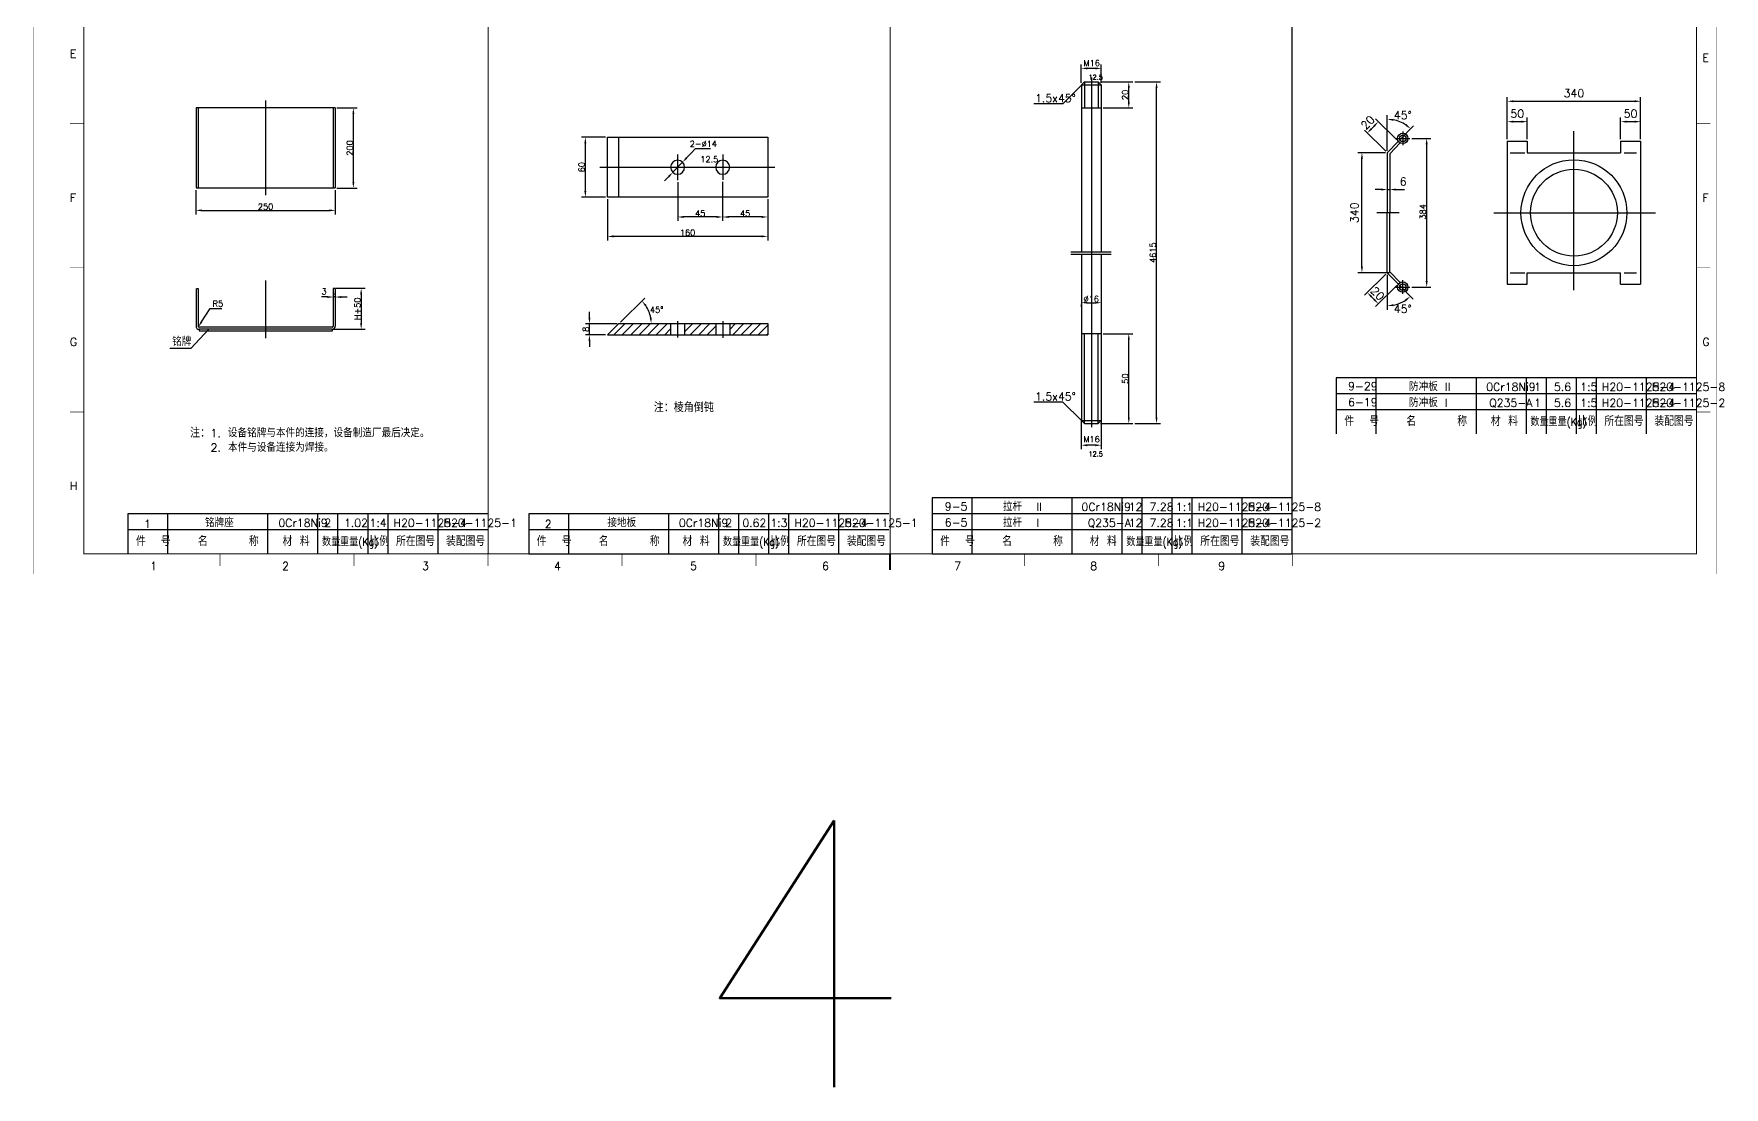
# Model space of a CAD drawing. Extents: x 49444 to 186345, y 41039 to 59803.
# Drawn here: x 108116 to 120790, y 44190 to 52087 of the extents above; entities that cross this region are included whole.
import ezdxf
from ezdxf.enums import TextEntityAlignment as Align

# ---------------------------------------------------------------- set-up
doc = ezdxf.new("R2010")
doc.units = 0
doc.header["$LTSCALE"] = 60
doc.header["$MEASUREMENT"] = 0
doc.header["$PDMODE"] = 3
doc.header["$PDSIZE"] = 0.001
doc.layers.get('0').update_dxf_attribs({"linetype": 'CONTINUOUS'})
doc.layers.get('DEFPOINTS').update_dxf_attribs({"linetype": 'CONTINUOUS'})
doc.styles.get("Standard").update_dxf_attribs({"font": 'txt.shx', "bigfont": 'hztxt.shx'})
doc.dimstyles.get("Standard").update_dxf_attribs({"dimtxt": 0.18, "dimasz": 0.18, "dimexe": 0.18, "dimexo": 0.0625, "dimgap": 0.09, "dimtad": 0, "dimtih": 1, "dimtoh": 1, "dimdec": 4, "dimzin": 0, "dimdsep": 46, "dimtxsty": 'Standard', "dimcen": 0.09, "dimadec": 0, "dimazin": 0, "dimtfac": 1, "dimtdec": 4, "dimtofl": 0, "dimtmove": 0, "dimatfit": 3, "dimfxl": 0, "dimtolj": 1, "dimtzin": 0, "dimarcsym": 0})
doc.dimstyles.new('STANDARD$0', dxfattribs={"dimtxt": 3, "dimasz": 3, "dimexe": 2, "dimexo": 1, "dimgap": 0.5, "dimtad": 1, "dimdec": 0, "dimzin": 0, "dimdsep": 46, "dimtxsty": 'Standard', "dimcen": 1, "dimclrd": 256, "dimclre": 256, "dimclrt": 256, "dimadec": 0, "dimazin": 0, "dimtfac": 1.5, "dimtdec": 3, "dimtix": 1, "dimtmove": 0, "dimatfit": 2, "dimfxl": 0, "dimtolj": 1, "dimarcsym": 0})

# ---------------------------------------------------------------- blocks, each defined once
blk = doc.blocks.new('*D141')
at = {"lineweight": -2}
for p, q in [((118448, 51303), (118590, 51303)), ((118560, 50233), (118560, 51258)), ((118448, 50188), (118590, 50188))]:
    blk.add_line(p, q, dxfattribs=at)
for points in [[(118552, 51258), (118567, 51258), (118560, 51303)], [(118552, 50233), (118567, 50233), (118560, 50188)]]:
    blk.add_solid(points)
at = {"layer": 'DEFPOINTS', "color": 0}
for p in [(118433, 51303), (118560, 51303), (118433, 50188)]:
    blk.add_point(p, dxfattribs=at)
at = {"insert": (118531, 50752), "char_height": 45, "attachment_point": 5, "rotation": 90}
blk.add_mtext('\\A1;384', dxfattribs=at)
blk = doc.blocks.new('*D146')
at = {"lineweight": -2}
for p, q in [((115970, 51719), (115970, 51858)), ((116120, 51719), (116120, 51858)), ((116075, 51828), (116015, 51828))]:
    blk.add_line(p, q, dxfattribs=at)
for points in [[(116015, 51835), (116015, 51820), (115970, 51828)], [(116075, 51835), (116075, 51820), (116120, 51828)]]:
    blk.add_solid(points)
at = {"layer": 'DEFPOINTS', "color": 0}
for p in [(115970, 51828), (115970, 51704), (116120, 51704)]:
    blk.add_point(p, dxfattribs=at)
at = {"insert": (116048, 51868), "char_height": 45, "attachment_point": 5}
blk.add_mtext('\\A1;M16', dxfattribs=at)
blk = doc.blocks.new('*D145')
at = {"lineweight": -2}
for p, q in [((116113, 51726), (116356, 51726)), ((116326, 51576), (116326, 51681)), ((116135, 51531), (116356, 51531))]:
    blk.add_line(p, q, dxfattribs=at)
for points in [[(116319, 51681), (116334, 51681), (116326, 51726)], [(116319, 51576), (116334, 51576), (116326, 51531)]]:
    blk.add_solid(points)
at = {"layer": 'DEFPOINTS', "color": 0}
for p in [(116098, 51726), (116326, 51726), (116120, 51531)]:
    blk.add_point(p, dxfattribs=at)
at = {"insert": (116299, 51629), "char_height": 45, "attachment_point": 5, "rotation": 90}
blk.add_mtext('\\A1;20', dxfattribs=at)
blk = doc.blocks.new('*D144')
at = {"lineweight": -2}
for p, q in [((116120, 49545), (116120, 48973)), ((115970, 49201), (115970, 48973)), ((116075, 49003), (116015, 49003))]:
    blk.add_line(p, q, dxfattribs=at)
for points in [[(116015, 49010), (116015, 48995), (115970, 49003)], [(116075, 49010), (116075, 48995), (116120, 49003)]]:
    blk.add_solid(points)
at = {"layer": 'DEFPOINTS', "color": 0}
for p in [(116120, 49560), (115970, 49216), (115970, 49003)]:
    blk.add_point(p, dxfattribs=at)
at = {"insert": (116047, 49048), "char_height": 45, "attachment_point": 5}
blk.add_mtext('\\A1;M16', dxfattribs=at)
blk = doc.blocks.new('*D142')
at = {"lineweight": -2}
for p, q in [((116015, 50071), (116075, 50071)), ((115970, 50059), (115970, 50041)), ((116120, 50059), (116120, 50041))]:
    blk.add_line(p, q, dxfattribs=at)
for points in [[(116015, 50079), (116015, 50064), (115970, 50071)], [(116075, 50079), (116075, 50064), (116120, 50071)]]:
    blk.add_solid(points)
at = {"layer": 'DEFPOINTS', "color": 0}
for p in [(115970, 50074), (116120, 50074), (116120, 50071)]:
    blk.add_point(p, dxfattribs=at)
at = {"insert": (116045, 50099), "char_height": 45, "attachment_point": 5}
blk.add_mtext('\\A1;%%C16', dxfattribs=at)
blk = doc.blocks.new('*D143')
at = {"lineweight": -2}
for p, q in [((116135, 49839), (116356, 49839)), ((116326, 49210), (116326, 49794)), ((116113, 49165), (116356, 49165))]:
    blk.add_line(p, q, dxfattribs=at)
for points in [[(116319, 49794), (116334, 49794), (116326, 49839)], [(116319, 49210), (116334, 49210), (116326, 49165)]]:
    blk.add_solid(points)
at = {"layer": 'DEFPOINTS', "color": 0}
for p in [(116120, 49839), (116326, 49839), (116098, 49165)]:
    blk.add_point(p, dxfattribs=at)
at = {"insert": (116299, 49502), "char_height": 45, "attachment_point": 5, "rotation": 90}
blk.add_mtext('\\A1;50', dxfattribs=at)
blk = doc.blocks.new('*D140')
at = {"lineweight": -2}
for p, q in [((116371, 51726), (116564, 51726)), ((116534, 49210), (116534, 51681)), ((116371, 49165), (116564, 49165))]:
    blk.add_line(p, q, dxfattribs=at)
for points in [[(116527, 51681), (116542, 51681), (116534, 51726)], [(116527, 49210), (116542, 49210), (116534, 49165)]]:
    blk.add_solid(points)
at = {"layer": 'DEFPOINTS', "color": 0}
for p in [(116356, 51726), (116534, 51726), (116356, 49165)]:
    blk.add_point(p, dxfattribs=at)
at = {"insert": (116507, 50446), "char_height": 45, "attachment_point": 5, "rotation": 90}
blk.add_mtext('\\A1;4615', dxfattribs=at)
blk = doc.blocks.new('*D138')
at = {"lineweight": -2}
for p, q in [((112944, 50974), (112944, 50684)), ((113281, 50978), (113281, 50684)), ((113236, 50714), (112989, 50714))]:
    blk.add_line(p, q, dxfattribs=at)
for points in [[(112989, 50721), (112989, 50706), (112944, 50714)], [(113236, 50721), (113236, 50706), (113281, 50714)]]:
    blk.add_solid(points)
at = {"layer": 'DEFPOINTS', "color": 0}
for p in [(112944, 50989), (113281, 50993), (112944, 50714)]:
    blk.add_point(p, dxfattribs=at)
at = {"insert": (113113, 50741), "char_height": 45, "attachment_point": 5}
blk.add_mtext('\\A1;45', dxfattribs=at)
blk = doc.blocks.new('*D131')
at = {"lineweight": -2}
for p, q in [((112403, 51312), (112222, 51312)), ((112252, 50908), (112252, 51267)), ((112403, 50863), (112222, 50863))]:
    blk.add_line(p, q, dxfattribs=at)
for points in [[(112244, 51267), (112259, 51267), (112252, 51312)], [(112244, 50908), (112259, 50908), (112252, 50863)]]:
    blk.add_solid(points)
at = {"layer": 'DEFPOINTS', "color": 0}
for p in [(112252, 51312), (112418, 51312), (112418, 50863)]:
    blk.add_point(p, dxfattribs=at)
at = {"insert": (112224, 51087), "char_height": 45, "attachment_point": 5, "rotation": 90}
blk.add_mtext('\\A1;60', dxfattribs=at)
blk = doc.blocks.new('*D136')
at = {"lineweight": -2}
for p, q in [((112282, 49959), (112282, 50004)), ((112489, 49914), (112252, 49914)), ((112404, 49830), (112252, 49830)), ((112282, 49830), (112282, 49914)), ((112282, 49785), (112282, 49740))]:
    blk.add_line(p, q, dxfattribs=at)
for points in [[(112275, 49959), (112290, 49959), (112282, 49914)], [(112275, 49785), (112290, 49785), (112282, 49830)]]:
    blk.add_solid(points)
at = {"layer": 'DEFPOINTS', "color": 0}
for p in [(112282, 49914), (112419, 49830), (112504, 49914)]:
    blk.add_point(p, dxfattribs=at)
at = {"insert": (112255, 49872), "char_height": 45, "attachment_point": 5, "rotation": 90}
blk.add_mtext('\\A1;8', dxfattribs=at)
blk = doc.blocks.new('*D139')
at = {"lineweight": -2}
for p, q in [((113281, 50978), (113281, 50684)), ((113619, 50848), (113619, 50684)), ((113574, 50714), (113326, 50714))]:
    blk.add_line(p, q, dxfattribs=at)
for points in [[(113326, 50721), (113326, 50706), (113281, 50714)], [(113574, 50721), (113574, 50706), (113619, 50714)]]:
    blk.add_solid(points)
at = {"layer": 'DEFPOINTS', "color": 0}
for p in [(113281, 50993), (113619, 50863), (113281, 50714)]:
    blk.add_point(p, dxfattribs=at)
at = {"insert": (113450, 50741), "char_height": 45, "attachment_point": 5}
blk.add_mtext('\\A1;45', dxfattribs=at)
blk = doc.blocks.new('*D137')
at = {"lineweight": -2}
for p, q in [((112418, 50848), (112418, 50538)), ((113619, 50758), (113619, 50538)), ((113574, 50568), (112463, 50568))]:
    blk.add_line(p, q, dxfattribs=at)
for points in [[(112463, 50576), (112463, 50561), (112418, 50568)], [(113574, 50576), (113574, 50561), (113619, 50568)]]:
    blk.add_solid(points)
at = {"layer": 'DEFPOINTS', "color": 0}
for p in [(112418, 50863), (113619, 50773), (112418, 50568)]:
    blk.add_point(p, dxfattribs=at)
at = {"insert": (113018, 50596), "char_height": 45, "attachment_point": 5}
blk.add_mtext('\\A1;160', dxfattribs=at)
blk = doc.blocks.new('*X12')
at = {"color": 0}
for p, q in [((70.52, 155.37), (76.13, 160.98)), ((74.76, 155.37), (80.37, 160.98)), ((79.01, 155.37), (84.61, 160.98)), ((83.25, 155.37), (88.85, 160.98)), ((87.49, 155.37), (93.1, 160.98)), ((91.73, 155.37), (97.34, 160.98)), ((105.92, 156.83), (110.07, 160.98)), ((108.7, 155.37), (114.31, 160.98)), ((112.95, 155.37), (118.55, 160.98)), ((128.42, 158.12), (131.28, 160.98)), ((129.92, 155.37), (135.52, 160.98)), ((134.16, 155.37), (139.77, 160.98)), ((138.4, 155.37), (144.01, 160.98)), ((95.98, 155.37), (98.92, 158.32)), ((117.19, 155.37), (121.42, 159.61)), ((142.65, 155.37), (147.42, 160.15)), ((146.89, 155.37), (147.42, 155.91))]:
    blk.add_line(p, q, dxfattribs=at)
blk = doc.blocks.new('*D135')
at = {"color": 0, "lineweight": -2}
blk.add_line((112514, 49925), (112697, 50106), dxfattribs=at)
blk.add_arc((112504, 49914), 242, 10.6608, 34.0367, dxfattribs=at)
at = {"color": 0}
for points in [[(112699, 50045), (112710, 50054), (112676, 50084)], [(112749, 49960), (112734, 49958), (112746, 49914)]]:
    blk.add_solid(points, dxfattribs=at)
at = {"layer": 'DEFPOINTS', "color": 0}
for p in [(112714, 50034), (112419, 49830), (112504, 49914), (112504, 49914), (113619, 49914)]:
    blk.add_point(p, dxfattribs=at)
at = {"color": 0, "insert": (112786, 50019), "char_height": 45, "attachment_point": 5}
blk.add_mtext('\\A1;45°', dxfattribs=at)
blk = doc.blocks.new('*D134')
at = {"lineweight": -2}
for p, q in [((110318, 50114), (110273, 50114)), ((110363, 50129), (110363, 50144)), ((110376, 50114), (110363, 50114)), ((110376, 50129), (110376, 50144)), ((110421, 50114), (110466, 50114))]:
    blk.add_line(p, q, dxfattribs=at)
for points in [[(110318, 50121), (110318, 50106), (110363, 50114)], [(110421, 50121), (110421, 50106), (110376, 50114)]]:
    blk.add_solid(points)
at = {"layer": 'DEFPOINTS', "color": 0}
for p in [(110363, 50114), (110363, 50114), (110376, 50114)]:
    blk.add_point(p, dxfattribs=at)
at = {"insert": (110293, 50156), "char_height": 45, "attachment_point": 5}
blk.add_mtext('\\A1;3', dxfattribs=at)
blk = doc.blocks.new('*D132')
at = {"lineweight": -2}
for p, q in [((110382, 50179), (110601, 50179)), ((110571, 50134), (110571, 49917)), ((110365, 49872), (110601, 49872))]:
    blk.add_line(p, q, dxfattribs=at)
for points in [[(110563, 50134), (110578, 50134), (110571, 50179)], [(110563, 49917), (110578, 49917), (110571, 49872)]]:
    blk.add_solid(points)
at = {"layer": 'DEFPOINTS', "color": 0}
for p in [(110367, 50179), (110350, 49872), (110571, 49872)]:
    blk.add_point(p, dxfattribs=at)
at = {"insert": (110543, 50025), "char_height": 45, "attachment_point": 5, "rotation": 90}
blk.add_mtext('\\A1;H+50', dxfattribs=at)
blk = doc.blocks.new('*D133')
at = {"lineweight": -2}
for p, q in [((109331, 50916), (109331, 50733)), ((110377, 50916), (110377, 50733)), ((109376, 50763), (110332, 50763))]:
    blk.add_line(p, q, dxfattribs=at)
for points in [[(109376, 50771), (109376, 50756), (109331, 50763)], [(110332, 50771), (110332, 50756), (110377, 50763)]]:
    blk.add_solid(points)
at = {"layer": 'DEFPOINTS', "color": 0}
for p in [(109331, 50931), (110377, 50931), (110377, 50763)]:
    blk.add_point(p, dxfattribs=at)
at = {"insert": (109854, 50791), "char_height": 45, "attachment_point": 5}
blk.add_mtext('\\A1;250', dxfattribs=at)
blk = doc.blocks.new('*D130')
at = {"lineweight": -2}
for p, q in [((110388, 51531), (110542, 51531)), ((110512, 51486), (110512, 50976)), ((110388, 50931), (110542, 50931))]:
    blk.add_line(p, q, dxfattribs=at)
for points in [[(110505, 51486), (110520, 51486), (110512, 51531)], [(110505, 50976), (110520, 50976), (110512, 50931)]]:
    blk.add_solid(points)
at = {"layer": 'DEFPOINTS', "color": 0}
for p in [(110373, 51531), (110373, 50931), (110512, 50931)]:
    blk.add_point(p, dxfattribs=at)
at = {"insert": (110485, 51231), "char_height": 45, "attachment_point": 5, "rotation": 90}
blk.add_mtext('\\A1;200', dxfattribs=at)

msp = doc.modelspace()

# ---------------------------------------------------------------- linework, layer by layer
for p, q in [((117552.114367, 48187.459655), (117552.114367, 52492.459655)), ((115992.970987, 51726.023602), (115992.970987, 51531.218602)), ((116097.865987, 51726.023602), (116097.865987, 51531.218602)), ((109854.530833, 51586.546176), (109854.530833, 50876.174989)), ((115970.493487, 51701.573779), (115832.13917, 51562.720926)), ((109347.957064, 51532.067973), (109347.957064, 50931.741886)), ((110360.709469, 51532.067973), (110360.709469, 50931.741886)), ((115832.13917, 51562.720926), (115614.078676, 51562.720926)), ((118380.476415, 51353.944602), (118380.476415, 51251.984768)), ((119663.719022, 50165.364137), (119663.719022, 51357.084438)), ((112503.746606, 50863.100173), (112503.746606, 51311.888768)), ((113078.572464, 51227.835737), (113190.178197, 51227.835737)), ((118328.202052, 51302.826624), (118432.750778, 51302.826624)), ((112359.82805, 51086.888768), (113671.608764, 51086.888768)), ((112943.77572, 51182.787869), (112943.77572, 50989.13651)), ((113198.324247, 51086.888768), (113380.930088, 51086.888768)), ((113281.27572, 51182.787869), (113281.27572, 50992.860566)), ((118354.202975, 50745.546624), (118185.085507, 50745.546624)), ((119062.11222, 50745.546624), (120275.521507, 50745.546624)), ((115891.412732, 50453.213203), (116193.924906, 50453.213203)), ((115891.412732, 50435.231203), (116193.924906, 50435.231203)), ((109854.530833, 50238.874939), (109854.530833, 49805.431716)), ((118380.476415, 50137.148645), (118380.476415, 50239.10848)), ((118328.202052, 50188.266624), (118432.750778, 50188.266624)), ((109374.094393, 49927.841802), (109438.267074, 50028.968942)), ((109438.267074, 50028.968942), (109525.676787, 50028.968942)), ((109428.427416, 49873.87183), (109292.90862, 49727.374932)), ((109356.22002, 49872.061215), (109356.22002, 49859.199024)), ((109356.22002, 49859.199024), (110356.469103, 49859.199024)), ((110356.469103, 49859.199024), (110356.469103, 49872.822351)), ((112943.775715, 49931.98572), (112943.775715, 49810.765275)), ((113281.275715, 49931.98572), (113281.275715, 49808.010265)), ((115992.970987, 49165.080173), (115992.970987, 49839.405173)), ((116097.865987, 49165.080173), (116097.865987, 49839.405173)), ((109292.90862, 49727.374932), (109136.044759, 49727.374932)), ((115832.13917, 49326.683789), (115614.078676, 49326.683789)), ((115970.493487, 49187.557673), (115832.13917, 49326.683789)), ((114852.114363, 48187.459655), (117552.114363, 48187.459655))]:
    msp.add_line(p, q)
at = {"color": 0, "linetype": 'ByBlock'}
for p, q in [((119164.079881, 51295.958408), (119164.079881, 51611.168656)), ((120163.358163, 51295.958408), (120163.358163, 51611.168656)), ((118264.552999, 51210.579397), (118264.552999, 51476.287814)), ((119164.079881, 51295.958408), (119164.079881, 51458.384108)), ((119209.079881, 51581.168656), (120118.358163, 51581.168656)), ((119314.079881, 51295.958408), (119314.079881, 51458.384108)), ((120013.358163, 51295.958408), (120013.358163, 51458.384108)), ((120163.358163, 51295.958408), (120163.358163, 51458.384108)), ((118253.82082, 51206.058916), (118092.451063, 51363.629656)), ((118145.35398, 51374.867156), (118165.845857, 51395.85309)), ((118337.189812, 51291.437927), (118175.820055, 51449.008667)), ((118358.40151, 51291.690588), (118460.665616, 51396.420272)), ((119209.079881, 51428.384108), (119269.079881, 51428.384108)), ((120058.358163, 51428.384108), (120118.358163, 51428.384108)), ((118250.307459, 51195.579397), (118044.425843, 51195.579397)), ((118074.425843, 50340.51385), (118074.425843, 51150.579397)), ((118282.552999, 51018.186597), (118282.552999, 50889.550471)), ((118219.552999, 50919.550471), (118174.552999, 50919.550471)), ((118264.552999, 50919.550471), (118282.552999, 50919.550471)), ((118264.552999, 50913.350918), (118264.552999, 50889.550471)), ((118327.552999, 50919.550471), (118372.552999, 50919.550471)), ((118372.552999, 50919.550471), (118394.052999, 50919.550471)), ((118281.22536, 50295.51385), (118044.425843, 50295.51385)), ((118253.82082, 50285.034331), (118092.451063, 50127.463592)), ((118337.189812, 50199.65532), (118175.820055, 50042.084581)), ((118264.552999, 50280.51385), (118264.552999, 50018.303121)), ((118358.40151, 50199.40266), (118458.22201, 50097.175496)), ((118145.35398, 50116.226092), (118165.845857, 50095.240158))]:
    msp.add_line(p, q, dxfattribs=at)
at = {"linetype": 'ByBlock'}
for p, q in [((113042.241682, 51189.803288), (113078.572464, 51227.835737)), ((112907.640055, 51048.897164), (112980.074624, 51124.724437)), ((113011.158153, 51157.263862), (113042.241682, 51189.803288)), ((112876.556526, 51016.357739), (112845.472997, 50983.818313))]:
    msp.add_line(p, q, dxfattribs=at)
at = {"const_width": 1.5}
msp.add_lwpolyline([(108117.114376, 48037.459655), (120732.114376, 48037.459655), (120732.114376, 56947.459655), (108117.114376, 56947.459655), (108117.114376, 48037.459655, 1.9635677679)], format="xyb", dxfattribs=at)
for points, const_width in [([(108492.114376, 48187.459655), (120582.114376, 48187.459655), (120582.114376, 56797.459655), (108492.114376, 56797.459655), (108492.114376, 48187.459655)], 7.5), ([(111522.114381, 48187.459655), (111522.114381, 56797.459648)], 7.5), ([(114537.114372, 52492.459648), (114537.114372, 48187.459648)], 7.5), ([(108492.114376, 51412.459655), (108387.114376, 51412.459655)], 4.5), ([(120582.114376, 51412.459655), (120687.114376, 51412.459655)], 4.5), ([(108492.114376, 50332.459655), (108387.114376, 50332.459655)], 4.5), ([(120582.114376, 50332.459655), (120687.114376, 50332.459655)], 4.5), ([(108492.114376, 49252.459655), (108387.114376, 49252.459655)], 4.5), ([(120582.114376, 49252.459655), (120687.114376, 49252.459655)], 4.5), ([(109512.114376, 48097.459655), (109512.114376, 48187.459655)], 4.5), ([(110517.114376, 48097.459655), (110517.114376, 48187.459655)], 4.5), ([(111522.114376, 48097.459655), (111522.114376, 48187.459655)], 4.5), ([(112527.114376, 48097.459655), (112527.114376, 48187.459655)], 4.5), ([(113532.114376, 48097.459655), (113532.114376, 48187.459655)], 4.5), ([(114537.114376, 48067.459655), (114537.114376, 48187.459655)], 15), ([(115542.114376, 48097.459655), (115542.114376, 48187.459655)], 4.5), ([(116547.114376, 48097.459655), (116547.114376, 48187.459655)], 4.5), ([(117552.114376, 48097.459655), (117552.114376, 48187.459655)], 4.5)]:
    msp.add_lwpolyline(points, dxfattribs=dict(const_width=const_width))
for points in [[(115970.493489, 51703.546115), (115992.970989, 51726.023615)], [(115992.970989, 51726.023615), (116097.865989, 51726.023615)], [(116045.418492, 51759.670015), (116045.418492, 49138.382372)], [(116120.343489, 51703.546115), (116097.865989, 51726.023615)], [(115970.493489, 51703.546115), (116120.343489, 51703.546115)], [(115970.493489, 51703.546109), (115970.493489, 50453.213204)], [(116120.343489, 51703.546109), (116120.343489, 50453.213204)], [(110376.492968, 51531.781013), (109332.492968, 51531.781013)], [(109332.492968, 51531.781013), (109332.492968, 50932.081013)], [(110376.492968, 51531.781013), (110376.492968, 50932.081013)], [(115970.493489, 51531.218615), (116120.343489, 51531.218615)], [(112417.921089, 50863.100169), (112417.921089, 51311.888769)], [(112417.921089, 51311.888769), (113618.775714, 51311.888769)], [(113618.775714, 51311.888769), (113618.775714, 50863.100169)], [(118347.921987, 51280.958403), (118264.552992, 51195.579393), (118264.552992, 50742.124353)], [(118361.125527, 51268.715733), (118282.552992, 51188.248833), (118282.552992, 50742.124353)], [(119164.079883, 51280.958403), (119314.079883, 51280.958403)], [(119164.079883, 51280.958403), (119164.079883, 50210.134848)], [(119314.079883, 51280.958403), (119314.079883, 51195.579393)], [(120013.358163, 51280.958403), (120013.358163, 51195.579393)], [(120013.358163, 51280.958403), (120163.358163, 51280.958403)], [(120163.358163, 51280.958403), (120163.358163, 50210.134848)], [(119186.457783, 51195.579393), (119296.092318, 51195.579393)], [(119314.079883, 51195.579393), (120013.358163, 51195.579393)], [(120041.676783, 51195.579393), (120133.039548, 51195.579393)], [(109332.492968, 50932.081013), (110376.492968, 50932.081013)], [(113618.775714, 50863.100169), (112417.921089, 50863.100169)], [(118347.921987, 50210.134848), (118264.552992, 50295.513858), (118264.552992, 50748.968898)], [(118361.125527, 50222.377503), (118282.552992, 50302.844418), (118282.552992, 50748.968898)], [(115970.493489, 50435.231204), (115970.493489, 49187.557679)], [(116120.343489, 50435.231204), (116120.343489, 49187.557679)], [(119164.079883, 50210.134848), (119314.079883, 50210.134848)], [(119186.457783, 50295.513858), (119296.092318, 50295.513858)], [(119314.079883, 50210.134848), (119314.079883, 50295.513858)], [(119314.079883, 50295.513858), (120013.358163, 50295.513858)], [(120013.358163, 50210.134848), (120013.358163, 50295.513858)], [(120013.358163, 50210.134848), (120163.358163, 50210.134848)], [(120041.676783, 50295.513858), (120133.039548, 50295.513858)], [(109332.492968, 50178.361214), (109332.492968, 49896.061214)], [(109338.492968, 50178.361214), (109347.492968, 50178.361214)], [(109347.492968, 50178.361214), (109347.492968, 49896.061214)], [(110376.492968, 50178.361214), (110361.492968, 50178.361214)], [(110361.492968, 50178.361214), (110361.492968, 49894.896179)], [(110376.492968, 50178.361214), (110376.492968, 49894.896179)], [(110352.568703, 49887.061214), (109356.492968, 49887.061214)], [(110352.568703, 49872.061214), (109356.492968, 49872.061214)], [(112418.775709, 49830.050338), (112503.746599, 49914.128713)], [(112418.775709, 49830.050338), (113618.775709, 49830.050338)], [(112503.746599, 49914.128713), (113618.775709, 49914.128713)], [(112891.275709, 49914.128713), (112891.275709, 49830.050338)], [(112996.275709, 49914.128713), (112996.275709, 49830.050338)], [(113228.775709, 49914.128713), (113228.775709, 49830.050338)], [(113333.775709, 49914.128713), (113333.775709, 49830.050338)], [(113618.775709, 49914.128713), (113618.775709, 49830.050338)], [(115970.493489, 49839.405179), (116120.343489, 49839.405179)], [(120582.114367, 49507.459656), (117882.114367, 49507.459656)], [(120582.114367, 49387.459662), (117882.114367, 49387.459662)], [(115970.493489, 49187.557679), (116120.343489, 49187.557679)], [(115970.493489, 49187.557679), (115992.970989, 49165.080179)], [(116120.343489, 49187.557679), (116097.865989, 49165.080179)], [(120582.114367, 49267.459662), (117882.114367, 49267.459662)], [(115992.970989, 49165.080179), (116097.865989, 49165.080179)], [(117552.114363, 48607.459655), (114852.114363, 48607.459655)], [(111522.114374, 48487.459655), (108822.114374, 48487.459655)], [(114527.745905, 48487.459648), (111827.745905, 48487.459648)], [(117552.114363, 48487.459655), (114852.114363, 48487.459655)], [(111522.114374, 48367.459655), (108822.114374, 48367.459655)], [(114527.745905, 48367.459648), (111827.745905, 48367.459648)], [(117552.114363, 48367.459655), (114852.114363, 48367.459655)], [(111827.745899, 48187.459648), (114527.745899, 48187.459648)]]:
    msp.add_lwpolyline(points)
for points in [[(112996.275714, 51086.888769, 1), (112891.275714, 51086.888769, 1)], [(113333.775714, 51086.888769, 1), (113228.775714, 51086.888769, 1)]]:
    msp.add_lwpolyline(points, format="xyb", close=True)
for points in [[(109332.492968, 49896.061229, 0.414214), (109356.492983, 49872.061214, 0.414214)], [(109347.492968, 49896.061214, 0.414214), (109356.492968, 49887.061214, 4.712389)], [(110352.568688, 49872.061214, 0.414214), (110376.568703, 49896.061229, 0.414214)], [(110352.568703, 49887.061214, 0.414214), (110361.568703, 49896.061214)]]:
    msp.add_lwpolyline(points, format="xyb")
at = {"color": 7}
for points in [[(117882.114367, 49507.459656), (117882.114367, 49087.459662)], [(118182.114369, 49087.459656), (118182.114369, 49507.459656)], [(118932.114369, 49087.459656), (118932.114369, 49507.459656)], [(119307.114369, 49087.459656), (119307.114369, 49507.459656)], [(119457.114369, 49087.459656), (119457.114369, 49507.459656)], [(119682.114369, 49087.459656), (119682.114369, 49507.459656)], [(119832.114369, 49087.459656), (119832.114369, 49507.459656)], [(120207.114369, 49087.459656), (120207.114369, 49507.459656)], [(114852.114363, 48607.459655), (114852.114363, 48187.459655)], [(115152.114363, 48187.459655), (115152.114363, 48607.459655)], [(115902.114363, 48187.459655), (115902.114363, 48607.459655)], [(116277.114363, 48187.459655), (116277.114363, 48607.459655)], [(116427.114363, 48187.459655), (116427.114363, 48607.459655)], [(116652.114363, 48187.459655), (116652.114363, 48607.459655)], [(116802.114363, 48187.459655), (116802.114363, 48607.459655)], [(117177.114363, 48187.459655), (117177.114363, 48607.459655)], [(108822.114374, 48487.459655), (108822.114374, 48187.459655)], [(109122.114374, 48187.459655), (109122.114374, 48487.459655)], [(109872.114374, 48187.459655), (109872.114374, 48487.459655)], [(110247.114374, 48187.459655), (110247.114374, 48487.459655)], [(110397.114374, 48187.459655), (110397.114374, 48487.459655)], [(110622.114374, 48187.459655), (110622.114374, 48487.459655)], [(110772.114374, 48187.459655), (110772.114374, 48487.459655)], [(111147.114374, 48187.459655), (111147.114374, 48487.459655)], [(111827.745905, 48487.459648), (111827.745905, 48187.459648)], [(112127.745905, 48187.459648), (112127.745905, 48487.459648)], [(112877.745905, 48187.459648), (112877.745905, 48487.459648)], [(113252.745905, 48187.459648), (113252.745905, 48487.459648)], [(113402.745905, 48187.459648), (113402.745905, 48487.459648)], [(113627.745905, 48187.459648), (113627.745905, 48487.459648)], [(113777.745905, 48187.459648), (113777.745905, 48487.459648)], [(114152.745905, 48187.459648), (114152.745905, 48487.459648)]]:
    msp.add_lwpolyline(points, dxfattribs=at)
for centre, radius in [((118380.476415, 51302.826624), 39.217463), ((118380.476415, 51302.826624), 24.217463), ((119663.719022, 50745.546624), 396.840937), ((119663.719022, 50745.546624), 325.541726), ((118380.476415, 50188.266624), 39.217463), ((118380.476415, 50188.266624), 24.217463)]:
    msp.add_circle(centre, radius)
at = {"color": 0, "linetype": 'ByBlock'}
for centre, radius, start, end in [((118264.552999, 51195.579397), 250.708417, 55.9803927623, 79.7020459643), ((118264.552999, 50295.51385), 247.210729, 280.444057709, 303.8735035644)]:
    msp.add_arc(centre, radius, start, end, dxfattribs=at)
for p in [(120163.358163, 51581.168656), (118197.284414, 51428.049628), (118393.847959, 51410.375868), (119314.079881, 51428.384108), (120163.358163, 51428.384108), (118347.921991, 51280.958408), (118347.921991, 51280.958408), (119164.079881, 51280.958408), (119164.079881, 51280.958408), (119314.079881, 51280.958408), (120013.358163, 51280.958408), (120163.358163, 51280.958408), (120163.358163, 51280.958408), (112980.074624, 51124.724437), (112981.921726, 51122.959979), (118074.425843, 51195.579397), (118264.552999, 51195.579397), (118264.552999, 51195.579397), (118264.552999, 51195.579397), (118265.307459, 51195.579397), (118282.552999, 51033.186597), (118264.552999, 50928.350918), (118282.552999, 50919.550471), (118264.552999, 50748.968898), (118264.552999, 50742.12435), (118264.552999, 50295.51385), (118264.552999, 50295.51385), (118264.552999, 50295.51385), (118296.22536, 50295.51385), (118347.921991, 50210.134839), (118347.921991, 50210.134839), (118197.284414, 50063.043619), (118420.277867, 50103.516689)]:
    msp.add_point(p, dxfattribs=at)
for points in [[(119209.079881, 51588.668656), (119209.079881, 51573.668656), (119164.079881, 51581.168656)], [(120118.358163, 51588.668656), (120118.358163, 51573.668656), (120163.358163, 51581.168656)], [(118139.98789, 51380.106915), (118150.72007, 51369.627396), (118113.915422, 51342.670617)], [(118160.479767, 51401.092849), (118171.211946, 51390.61333), (118197.284414, 51428.049628)], [(118308.698319, 51434.779523), (118310.044504, 51449.718994), (118264.552999, 51446.287814)], [(118409.555518, 51409.192788), (118400.081454, 51397.563425), (118439.706577, 51374.955913)], [(119209.079881, 51435.884108), (119209.079881, 51420.884108), (119164.079881, 51428.384108)], [(119269.079881, 51435.884108), (119269.079881, 51420.884108), (119314.079881, 51428.384108)], [(120058.358163, 51435.884108), (120058.358163, 51420.884108), (120013.358163, 51428.384108)], [(120118.358163, 51435.884108), (120118.358163, 51420.884108), (120163.358163, 51428.384108)], [(118066.925843, 51150.579397), (118081.925843, 51150.579397), (118074.425843, 51195.579397)], [(118219.552999, 50927.050471), (118219.552999, 50912.050471), (118264.552999, 50919.550471)], [(118327.552999, 50927.050471), (118327.552999, 50912.050471), (118282.552999, 50919.550471)], [(118066.925843, 50340.51385), (118081.925843, 50340.51385), (118074.425843, 50295.51385)], [(118150.72007, 50121.465851), (118139.98789, 50110.986332), (118113.915422, 50148.42263)], [(118171.211946, 50100.479917), (118160.479767, 50090.000398), (118197.284414, 50063.043619)], [(118397.609055, 50096.082884), (118407.068285, 50084.44145), (118437.262971, 50118.639856)], [(118310.048842, 50044.929946), (118308.68361, 50059.867688), (118264.552999, 50048.303121)]]:
    msp.add_solid(points, dxfattribs=at)
at = {"linetype": 'ByBlock'}
for points in [[(113005.734915, 51162.44445), (113016.581391, 51152.083274), (112980.074624, 51124.724437)], [(112871.133288, 51021.538327), (112881.979763, 51011.177151), (112907.640055, 51048.897164)]]:
    msp.add_solid(points, dxfattribs=at)
msp.add_solid([(109380.426981, 49923.823304), (109367.761804, 49931.860299), (109349.983406, 49889.846271)])

# ---------------------------------------------------------------- block references
at = {"xscale": 15, "yscale": 15, "zscale": 15}
msp.add_blockref('*X12', (111407.445866, 47499.450952), dxfattribs=at)

# ---------------------------------------------------------------- texts
for s, height, p in [('E', 60, (108387.114376, 51907.459655)), ('E', 60, (120627.114376, 51877.459655)), ('1.5x45%%d', 59.94, (115623.358079, 51574.311314)), ('F', 60, (108387.114376, 50827.459655)), ('F', 60, (120627.114376, 50827.459655)), ('R5', 45, (109457.038986, 50041.477458)), ('铭牌', 60, (109153.653206, 49748.009418)), ('G', 60, (108387.114376, 49747.459655)), ('G', 60, (120627.114376, 49747.459655)), ('9-29', 60, (117970.520377, 49415.732813)), ('防冲板 II', 60, (118426.985566, 49410.165547)), ('0Cr18Ni9', 60, (119006.275433, 49410.165547)), ('1', 60, (119365.753629, 49410.165547)), ('5.6', 60, (119514.044789, 49410.165547)), ('1:5', 60, (119710.183917, 49410.165547)), ('H20-1125-4', 60, (119872.858048, 49410.165547)), ('H20-1125-8', 60, (120247.858048, 49410.165547)), ('注：棱角倒钝', 75, (112764.711887, 49250.41976)), ('1.5x45%%d', 59.94, (115623.358079, 49338.274176)), ('6-19', 60, (117970.520377, 49295.73282)), ('防冲板 I', 60, (118426.985566, 49290.165554)), ('Q235-A', 60, (119028.427726, 49290.165554)), ('1', 60, (119365.753629, 49290.165554)), ('5.6', 60, (119514.044789, 49290.165554)), ('1:5', 60, (119710.183917, 49290.165554)), ('H20-1125-4', 60, (119872.858048, 49290.165554)), ('H20-1125-2', 60, (120247.858048, 49290.165554)), ('注：', 75, (109287.947869, 49059.465634)), ('1. 设备铭牌与本件的连接，设备制造厂最后决定。', 60, (109440.74194, 49063.611956)), ('2. 本件与设备连接为焊接。', 60, (109441.714344, 48954.554856)), ('H', 60, (108387.114376, 48667.459655)), ('9-5', 60, (114946.855919, 48513.931235)), ('拉杆  II', 60, (115381.959235, 48510.165548)), ('0Cr18Ni9', 60, (115971.517267, 48510.165548)), ('12', 60, (116325.35805, 48510.165548)), ('7.28', 60, (116482.000397, 48510.165548)), ('1:1', 60, (116678.503527, 48510.165548)), ('H20-1125-4', 60, (116842.85805, 48510.165548)), ('H20-1125-8', 60, (117217.85805, 48510.165548)), ('1', 60, (108942.114368, 48382.459662)), ('铭牌座', 60, (109399.466223, 48390.165553)), ('0Cr18Ni9', 60, (109949.672892, 48390.165553)), ('2', 60, (110295.358053, 48390.165553)), ('1.02', 60, (110441.950873, 48390.165553)), ('1:4', 60, (110632.858053, 48390.165553)), ('H20-1125-4', 60, (110812.858053, 48390.165553)), ('H20-1125-1', 60, (111187.858053, 48390.165553)), ('2', 60, (111947.745899, 48382.459655)), ('接地板', 60, (112416.947361, 48390.165547)), ('0Cr18Ni9', 60, (112952.933043, 48390.165547)), ('2', 60, (113300.989584, 48390.165547)), ('0.62', 60, (113428.489584, 48390.165547)), ('1:3', 60, (113638.489584, 48390.165547)), ('H20-1125-4', 60, (113818.489584, 48390.165547)), ('H20-1125-1', 60, (114193.489584, 48390.165547)), ('6-5', 60, (114946.855919, 48393.931235)), ('拉杆  I', 60, (115381.959235, 48390.165548)), ('Q235-A', 60, (116017.85805, 48390.165548)), ('12', 60, (116325.35805, 48390.165548)), ('7.28', 60, (116482.000397, 48390.165548)), ('1:1', 60, (116678.503527, 48390.165548)), ('H20-1125-4', 60, (116842.85805, 48390.165548)), ('H20-1125-2', 60, (117217.85805, 48390.165548)), ('1', 60, (108987.114376, 48067.459655)), ('2', 60, (109977.114376, 48067.459655)), ('3', 60, (111027.114376, 48067.459655)), ('4', 60, (112017.114376, 48067.459655)), ('5', 60, (113037.114376, 48067.459655)), ('6', 60, (114027.114376, 48067.459655)), ('7', 60, (115017.114376, 48067.459655)), ('8', 60, (116037.114376, 48067.459655)), ('9', 60, (116997.114376, 48067.459655)), ('4', 2000, (113002.626077, 44190.467601))]:
    msp.add_text(s, height=height).set_placement(p)
for height, p in [(35.964, (116024.151723, 51779.812375)), (45, (113113.295441, 51169.160555)), (35.964, (116024.151723, 48954.789918))]:
    msp.add_text('12.5', height=height).set_placement(p, align=Align.TOP_LEFT)
at = {"color": 0, "linetype": 'ByBlock'}
msp.add_text('340', height=60, dxfattribs=at).set_placement((119663.719022, 51641.168656), align=Align.MIDDLE)
for s, rotation, p in [('20', 45.6824387266, (118117.792202, 51422.274377)), ('340', 90, (118017.935042, 50745.546624)), ('20', 314.3175612734, (118191.784225, 50139.739681))]:
    msp.add_text(s, height=60, rotation=rotation, dxfattribs=at).set_placement(p, align=Align.MIDDLE_CENTER)
for s, p in [('45%%d', (118380.632883, 51476.378857)), ('50', (119239.079881, 51488.384108)), ('50', (120088.358163, 51488.384108)), ('6', (118384.052999, 50979.550471)), ('45%%d', (118380.633127, 50024.313102))]:
    msp.add_text(s, height=60, dxfattribs=at).set_placement(p, align=Align.MIDDLE_CENTER)
at = {"linetype": 'ByBlock'}
msp.add_text('2-%%C14', height=45, rotation=359.8428694974, dxfattribs=at).set_placement((113136.090996, 51261.785635), align=Align.MIDDLE_CENTER)
at = {"width": 0.85}
for s, height, p in [('件  号', 75, (117942.114364, 49147.459662)), ('名     称', 75, (118407.114364, 49147.459662)), ('材 料', 75, (119040.531748, 49147.459662)), ('数量', 60, (119337.114364, 49147.459662)), ('重量(Kg)', 60, (119472.114364, 49147.459662)), ('比例', 75, (119693.423615, 49147.459662)), ('所在图号', 75, (119892.114364, 49147.459662)), ('装配图号', 75, (120267.114364, 49147.459662)), ('件  号', 75, (108882.114368, 48247.459662)), ('名     称', 75, (109347.114368, 48247.459662)), ('材 料', 75, (109981.201593, 48247.459662)), ('数量', 60, (110277.114368, 48247.459662)), ('重量(Kg)', 60, (110412.114368, 48247.459662)), ('比例', 75, (110633.423619, 48247.459662)), ('所在图号', 75, (110832.114368, 48247.459662)), ('装配图号', 75, (111207.114368, 48247.459662)), ('件  号', 75, (111887.745899, 48247.459655)), ('名     称', 75, (112352.745899, 48247.459655)), ('材 料', 75, (112980.430014, 48247.459655)), ('数量', 60, (113282.745899, 48247.459655)), ('重量(Kg)', 60, (113417.745899, 48247.459655)), ('比例', 75, (113639.05515, 48247.459655)), ('所在图号', 75, (113837.745899, 48247.459655)), ('装配图号', 75, (114212.745899, 48247.459655)), ('件  号', 75, (114912.114365, 48247.459656)), ('名     称', 75, (115377.114365, 48247.459656)), ('材 料', 75, (116032.826049, 48247.459656)), ('数量', 60, (116307.114365, 48247.459656)), ('重量(Kg)', 60, (116442.114365, 48247.459656)), ('比例', 75, (116663.423616, 48247.459656)), ('所在图号', 75, (116862.114365, 48247.459656)), ('装配图号', 75, (117237.114365, 48247.459656))]:
    msp.add_text(s, height=height, dxfattribs=at).set_placement(p)

# ---------------------------------------------------------------- dimensions: what is measured, and where the dimension line sits
for base, p1, p2, text, override, picture, middle in [((115970.493487, 51827.822921), (116120.343487, 51703.546102), (115970.493487, 51703.546102), 'M16', {"dimscale": 15, "dimgap": 0.1, "dimcen": 3, "dimtdec": 5, "dimtmove": 2, "dimatfit": 3}, '*D146', (116047.943362, 51867.745208)), ((110363.29297, 50113.994198), (110376.492971, 50113.994198), (110363.29297, 50113.994198), '3', {"dimscale": 15, "dimgap": 0.1, "dimcen": 3, "dimtdec": 0, "dimtmove": 2, "dimatfit": 3}, '*D134', (110292.544327, 50156.147075)), ((115970.493483, 49002.95232), (116120.343483, 49559.945778), (115970.493483, 49216.36506), 'M16', {"dimscale": 15, "dimgap": 0.1, "dimcen": 3, "dimtdec": 5, "dimtmove": 2, "dimatfit": 3}, '*D144', (116046.772012, 49047.95232))]:
    dim = msp.add_linear_dim(base=base, p1=p1, p2=p2, text=text, dimstyle='STANDARD$0', override=override)
    dim.commit()
    dim.dimension.update_dxf_attribs({"geometry": picture, "text_midpoint": middle, "dimtype": 160})
for base, p1, p2, text, override, picture, middle in [((116326.056803, 51726.023602), (116120.343487, 51531.218602), (116097.865987, 51726.023602), '20', {"dimscale": 15, "dimgap": 0.1, "dimcen": 3, "dimtdec": 5, "dimtmove": 2, "dimatfit": 3}, '*D145', (116298.681803, 51628.621102)), ((116534.272168, 51726.023596), (116356.026803, 49165.080173), (116356.026803, 51726.023596), '4615', {"dimscale": 15, "dimgap": 0.1, "dimcen": 3, "dimtdec": 5, "dimtmove": 2, "dimatfit": 3}, '*D140', (116506.897168, 50445.551884)), ((110512.100284, 50931.311453), (110372.947448, 51531.207106), (110372.947448, 50931.311453), '200', {"dimscale": 15, "dimgap": 0.1, "dimcen": 3, "dimtdec": 0, "dimtmove": 2, "dimatfit": 3}, '*D130', (110484.725284, 51231.259279)), ((112251.755215, 51311.888768), (112417.92109, 50863.100173), (112417.92109, 51311.888768), '60', {"dimscale": 15, "dimgap": 0.1, "dimcen": 3, "dimtdec": 0, "dimtmove": 2, "dimatfit": 3}, '*D131', (112224.380215, 51087.494471)), ((110570.795579, 49872.061215), (110367.361048, 50178.533953), (110349.909803, 49872.061215), 'H+50', {"dimscale": 15, "dimgap": 0.1, "dimcen": 3, "dimtdec": 0, "dimtmove": 2, "dimatfit": 3}, '*D132', (110543.420579, 50025.297584)), ((112282.186918, 49914.128714), (112418.775715, 49830.050343), (112503.746601, 49914.128714), '8', {"dimscale": 15, "dimgap": 0.1, "dimcen": 3, "dimtdec": 0, "dimtmove": 2, "dimatfit": 3}, '*D136', (112254.811918, 49872.089528)), ((116326.056803, 49839.405173), (116097.865987, 49165.080173), (116120.343487, 49839.405173), '50', {"dimscale": 15, "dimgap": 0.1, "dimcen": 3, "dimtdec": 5, "dimtmove": 2, "dimatfit": 3}, '*D143', (116298.681803, 49502.242673))]:
    dim = msp.add_linear_dim(base=base, p1=p1, p2=p2, angle=90, text=text, dimstyle='STANDARD$0', override=override)
    dim.commit()
    dim.dimension.update_dxf_attribs({"geometry": picture, "text_midpoint": middle})
dim = msp.add_linear_dim(base=(118559.635347, 51302.826624), p1=(118432.750778, 50188.266624), p2=(118432.750778, 51302.826624), angle=90, text='384', dimstyle='STANDARD$0', override={"dimscale": 15, "dimgap": 0.1, "dimcen": 3, "dimtdec": 2, "dimtmove": 2, "dimatfit": 3})
dim.commit()
dim.dimension.update_dxf_attribs({"geometry": '*D141', "text_midpoint": (118531.266918, 50751.81541), "dimtype": 160})
for base, p1, p2, text, override, picture, middle in [((112943.775715, 50713.555696), (113281.275715, 50992.860566), (112943.775715, 50989.13651), '45', {"dimscale": 15, "dimgap": 0.1, "dimcen": 3, "dimtdec": 0, "dimtmove": 2, "dimatfit": 3}, '*D138', (113112.525715, 50740.930696)), ((113281.275715, 50713.555696), (113618.775715, 50863.100173), (113281.275715, 50992.860566), '45', {"dimscale": 15, "dimgap": 0.1, "dimcen": 3, "dimtdec": 0, "dimtmove": 2, "dimatfit": 3}, '*D139', (113450.025715, 50740.930696)), ((110377.2547, 50763.374561), (109331.428316, 50931.311453), (110377.2547, 50931.311453), '250', {"dimscale": 15, "dimgap": 0.1, "dimcen": 3, "dimtdec": 0, "dimtmove": 2, "dimatfit": 3}, '*D133', (109854.341508, 50790.749561)), ((112417.921085, 50568.317186), (113618.775715, 50773.140729), (112417.921085, 50863.100173), '160', {"dimscale": 15, "dimgap": 0.1, "dimcen": 3, "dimtdec": 0, "dimtmove": 2, "dimatfit": 3}, '*D137', (113018.3484, 50595.692186)), ((116120.343487, 50071.338154), (115970.493487, 50073.639267), (116120.343487, 50073.639267), '%%C16', {"dimscale": 15, "dimgap": 0.1, "dimcen": 3, "dimtdec": 5, "dimtmove": 2, "dimatfit": 3}, '*D142', (116045.418487, 50098.713154))]:
    dim = msp.add_linear_dim(base=base, p1=p1, p2=p2, text=text, dimstyle='STANDARD$0', override=override)
    dim.commit()
    dim.dimension.update_dxf_attribs({"geometry": picture, "text_midpoint": middle})
dim = msp.add_angular_dim_2l(base=(112713.922737, 50034.489613), line1=((112503.746601, 49914.128714), (113618.775715, 49914.128714)), line2=((112418.775715, 49830.050343), (112503.746601, 49914.128714)), dimstyle='Standard', override={"dimscale": 15, "dimtxt": 3, "dimasz": 3, "dimexe": 2, "dimexo": 1, "dimgap": 0.1, "dimtad": 1, "dimdec": 0, "dimcen": 3, "dimtdec": 0, "dimtofl": 1, "dimtmove": 2})
dim.commit()
dim.dimension.update_dxf_attribs({"geometry": '*D135', "text_midpoint": (112786.484609, 50019.458154), "dimtype": 162})

doc.saveas('drawing.dxf')
